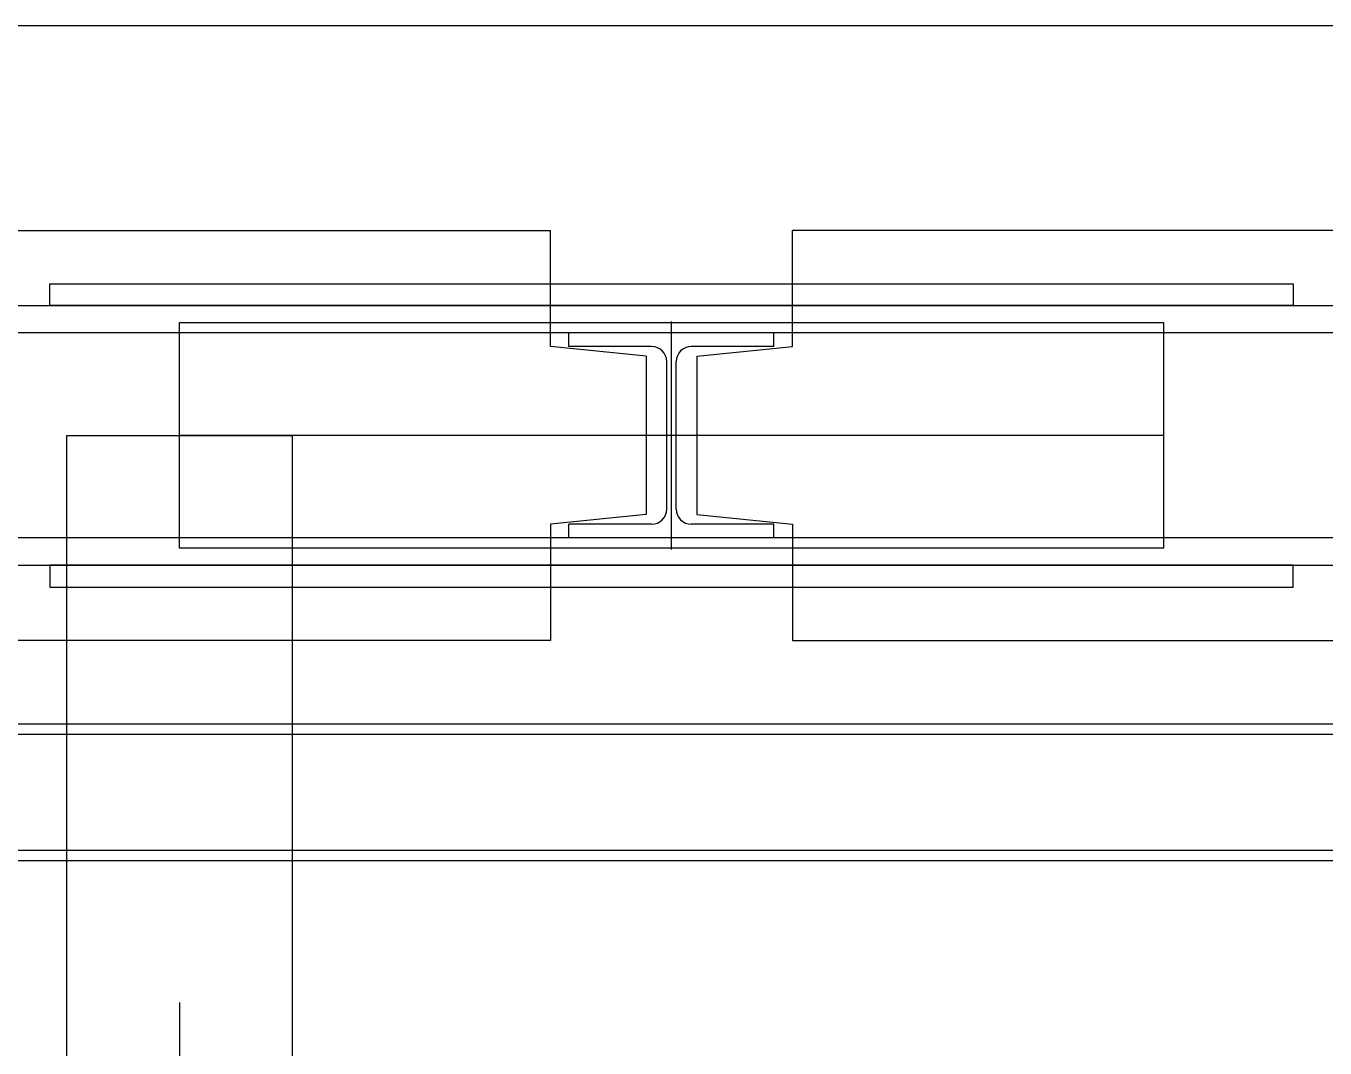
# Model space of a CAD drawing. Header units: millimetres. Extents: x -47382 to 204618, y -51045 to 127155.
# Drawn here: x 138438 to 139389, y 27924 to 28671 of the extents above; entities that cross this region are included whole.
import ezdxf

# ---------------------------------------------------------------- set-up
doc = ezdxf.new("R2010")
doc.units = ezdxf.units.MM
doc.header["$LTSCALE"] = 300
doc.header["$MEASUREMENT"] = 0
doc.layers.get('0').update_dxf_attribs({"linetype": 'CONTINUOUS'})
doc.layers.add('A-DETL-PEN8', color=8, linetype='CONTINUOUS')
doc.layers.add('A-ST-CONC', color=2, linetype='CONTINUOUS')

# ---------------------------------------------------------------- blocks, each defined once
blk = doc.blocks.new('G$C69974227')
at = {"layer": 'A-DETL-PEN8'}
for p, q in [((3891.77, 4065.44, 51500), (3891.77, 4150.44, 51500)), ((4068.77, 4065.44, 51500), (4068.77, 4150.44, 51500)), ((3525.27, 4111.44, 51500), (4435.27, 4111.44, 51500)), ((3525.27, 4095.44, 51500), (3525.27, 4111.44, 51500)), ((4435.27, 4111.44, 51500), (4435.27, 4095.44, 51500)), ((2810.27, 4095.44, 51500), (5150.27, 4095.44, 51500)), ((4435.27, 4095.44, 51500), (3525.27, 4095.44, 51500)), ((3620.27, 4082.94, 51500), (4340.27, 4082.94, 51500)), ((3620.27, 3917.94, 51500), (3620.27, 4082.94, 51500)), ((3980.27, 3917.01, 51500), (3980.27, 4083.86, 51500)), ((4340.27, 4082.94, 51500), (4340.27, 3917.94, 51500)), ((5150.27, 4075.44, 51500), (2810.27, 4075.44, 51500)), ((3905.27, 4065.44, 51500), (3905.27, 4075.44, 51500)), ((4055.27, 4075.44, 51500), (3905.27, 4075.44, 51500)), ((4055.27, 4065.44, 51500), (4055.27, 4075.44, 51500)), ((3961.77, 4058.44, 51500), (3891.77, 4065.44, 51500)), ((3965.77, 4065.44, 51500), (3905.27, 4065.44, 51500)), ((4055.27, 4065.44, 51500), (3994.77, 4065.44, 51500)), ((3998.77, 4058.44, 51500), (4068.77, 4065.44, 51500)), ((3976.77, 3946.44, 51500), (3976.77, 4054.44, 51500)), ((3983.77, 3946.44, 51500), (3983.77, 4054.44, 51500)), ((3537.77, 3200.44, 51500), (3537.77, 4000.44, 51500)), ((3537.77, 4000.44, 51500), (3702.77, 4000.44, 51500)), ((4340.27, 4000.44, 51500), (3620.27, 4000.44, 51500)), ((3702.77, 4000.44, 51500), (3702.77, 3200.44, 51500)), ((3993.71, 4000.44, 51500), (3966.83, 4000.44, 51500)), ((3961.77, 3942.44, 51500), (3891.77, 3935.44, 51500)), ((3891.77, 3935.44, 51500), (3891.77, 3850.44, 51500)), ((3965.77, 3935.44, 51500), (3905.27, 3935.44, 51500)), ((3905.27, 3925.44, 51500), (3905.27, 3935.44, 51500)), ((4055.27, 3935.44, 51500), (3994.77, 3935.44, 51500)), ((3998.77, 3942.44, 51500), (4068.77, 3935.44, 51500)), ((4055.27, 3925.44, 51500), (4055.27, 3935.44, 51500)), ((4068.77, 3935.44, 51500), (4068.77, 3850.44, 51500)), ((5150.27, 3925.44, 51500), (2810.27, 3925.44, 51500)), ((4340.27, 3917.94, 51500), (3620.27, 3917.94, 51500)), ((4055.27, 3925.44, 51500), (3905.27, 3925.44, 51500)), ((2810.27, 3905.44, 51500), (5150.27, 3905.44, 51500)), ((4435.27, 3905.44, 51500), (3525.27, 3905.44, 51500)), ((3525.27, 3905.44, 51500), (3525.27, 3889.44, 51500)), ((4435.27, 3889.44, 51500), (4435.27, 3905.44, 51500)), ((3525.27, 3889.44, 51500), (4435.27, 3889.44, 51500)), ((2733.27, 3789.44, 51500), (5227.27, 3789.44, 51500)), ((2733.27, 3781.94, 51500), (5227.27, 3781.94, 51500)), ((2715.27, 3689.44, 51500), (4565.27, 3689.44, 51500)), ((2733.27, 3696.94, 51500), (4565.27, 3696.94, 51500)), ((3620.27, 3585.44, 51500), (3620.27, 415.44, 51500))]:
    blk.add_line(p, q, dxfattribs=at)
at = {"layer": 'A-DETL-PEN8', "elevation": 51500}
for points in [[(2901.77, 4150.44), (3891.77, 4150.44)], [(5058.77, 4150.44), (4068.77, 4150.44)], [(3961.77, 4058.44), (3961.77, 3942.44)], [(3998.77, 4058.44), (3998.77, 3942.44)], [(3891.77, 3850.44), (2901.77, 3850.44)], [(4068.77, 3850.44), (5058.77, 3850.44)]]:
    blk.add_lwpolyline(points, dxfattribs=at)
at = {"layer": 'A-DETL-PEN8'}
for centre, start, end in [((3965.77, 4054.44, 51500), 0, 90), ((3994.77, 4054.44, 51500), 90, 180), ((3965.77, 3946.44, 51500), 270, 0), ((3994.77, 3946.44, 51500), 180, 270)]:
    blk.add_arc(centre, 11, start, end, dxfattribs=at)

msp = doc.modelspace()

# ---------------------------------------------------------------- linework, layer by layer
at = {"layer": 'A-ST-CONC'}
msp.add_line((141450, 28671.45), (135700, 28671.45), dxfattribs=at)

# ---------------------------------------------------------------- block references
msp.add_blockref('G$C69974227', (134930.17, 24371.45, -103000))

doc.saveas('drawing.dxf')
